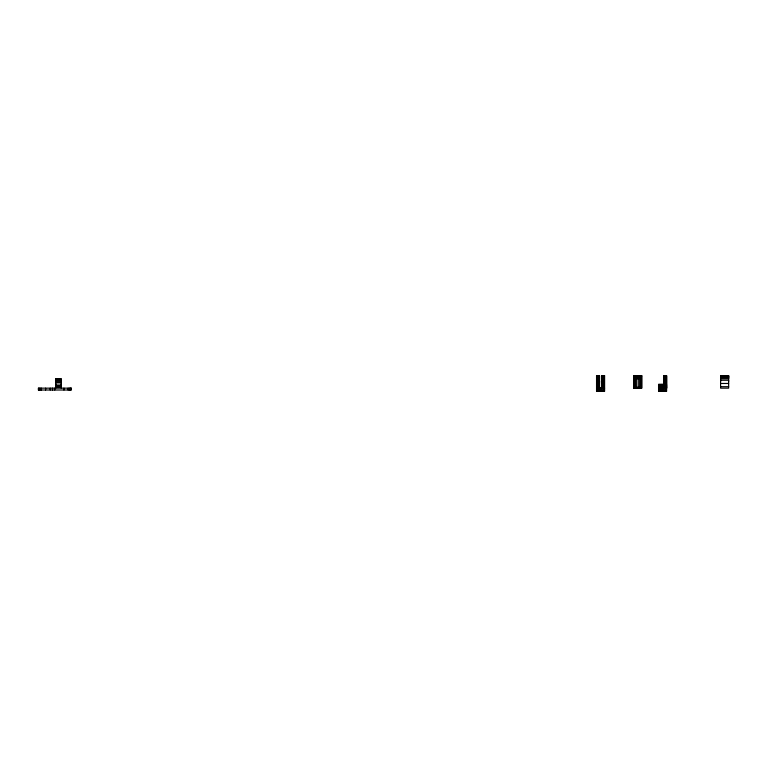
<?xml version="1.0" encoding="UTF-8"?>
<svg xmlns="http://www.w3.org/2000/svg" width="767" height="767" viewBox="0 0 767 767"><rect width="100%" height="100%" fill="white"/><g stroke="black" fill="none" stroke-linecap="round" stroke-linejoin="round"><path stroke-width="1.15" d="M55.703 384.459L55.703 383.864M55.703 378.85L55.703 381.889L61.293 381.899L61.283 378.85L55.703 378.85L55.703 388.15M61.293 384.459L61.283 383.864M633.753 388.15L633.753 375.753L641.816 375.753L641.816 388.15L633.753 388.15L633.753 375.753L636.85 378.793L638.719 378.793L641.816 375.753L634.002 375.993L634.002 388.15M638.719 378.793L638.719 388.15L638.719 386.693M666.628 388.15L666.628 375.744L663.618 375.744L663.618 388.15L666.628 388.15L666.523 384.43M720.587 381.439L720.587 380.815M720.587 375.753L720.587 378.793L728.65 378.793L728.65 375.744L720.587 375.744L720.587 388.15L728.65 388.15L728.65 375.753M728.65 381.439L728.65 380.815M599.411 384.65L599.554 381.141M599.554 388.15L599.554 375.753L596.544 375.753L596.544 391.256L604.607 391.256L604.607 375.753L601.596 378.716M663.618 378.706L666.628 375.744L666.628 391.256L658.565 391.256L658.565 384.43L663.618 384.43L663.522 391.256M604.607 375.753L601.596 375.753L601.596 388.15M599.554 375.993L596.544 375.753M601.596 375.993L604.367 375.993L604.358 391.256M720.587 375.983L728.65 375.993M599.554 376.645L596.784 375.993L596.784 391.256M601.596 376.645L603.706 376.645L603.696 391.256M663.618 376.645L665.727 376.645L665.718 391.256M720.587 376.645L728.65 376.645M599.554 377.613L597.455 376.664L597.455 391.256M601.596 377.613L602.737 377.613L602.709 391.256M663.618 377.613L664.759 377.613L664.73 391.256M720.587 377.613L728.65 377.613M55.703 379.09L61.293 379.09L61.293 388.15M55.703 379.742L61.293 379.742M720.587 380.259L728.65 380.259M55.703 380.71L61.293 380.71M55.703 382.877L61.293 382.877M720.587 383.471L728.65 383.471M658.805 391.256L658.757 384.43L658.805 388.15L658.757 384.43L663.618 384.43M55.703 385.024L61.293 385.024M55.703 386.098L61.293 386.098M720.587 386.693L728.65 386.693M55.703 387.172L61.293 387.172M596.544 388.15L604.607 388.15M661.662 388.15L658.565 388.15L658.757 384.43M663.618 375.983L666.379 375.993L666.379 391.256M599.554 378.716L598.442 377.68L598.442 391.256M663.618 381.132L663.762 384.641M601.596 381.094L601.692 383.442M636.85 378.793L636.859 388.15L636.859 386.693M663.234 384.43L663.234 391.256M662.592 384.43L662.592 391.256M661.959 384.43L661.959 391.256M661.662 384.43L661.662 391.256M660.464 384.43L660.464 391.256M659.476 384.43L659.476 391.256M641.576 375.993L641.576 388.15M640.905 388.15L640.924 376.645L634.654 376.645L634.664 388.15M639.927 388.15L639.946 377.613L635.632 377.613L635.651 388.15M601.501 388.15L601.501 391.256M601.213 388.15L601.213 391.256M600.571 388.15L600.571 391.256M599.938 388.15L599.938 391.256M599.641 388.15L599.641 391.256M70.967 388.15L70.967 390.01M70.305 388.15L70.305 390.01M69.318 388.15L69.318 390.01M68.11 388.15L68.11 390.01M63.949 388.15L63.949 390.01M54.783 388.15L54.783 390.01M52.492 388.15L52.492 390.01M50.2 388.15L50.2 390.01M45.617 388.15L45.617 390.01M41.447 388.15L41.447 390.01M40.248 388.15L40.248 390.01M39.261 388.15L39.261 390.01M38.59 388.15L38.59 390.01M71.216 388.15L38.35 388.15L38.35 390.01L71.216 390.01L71.216 388.15"/></g></svg>
